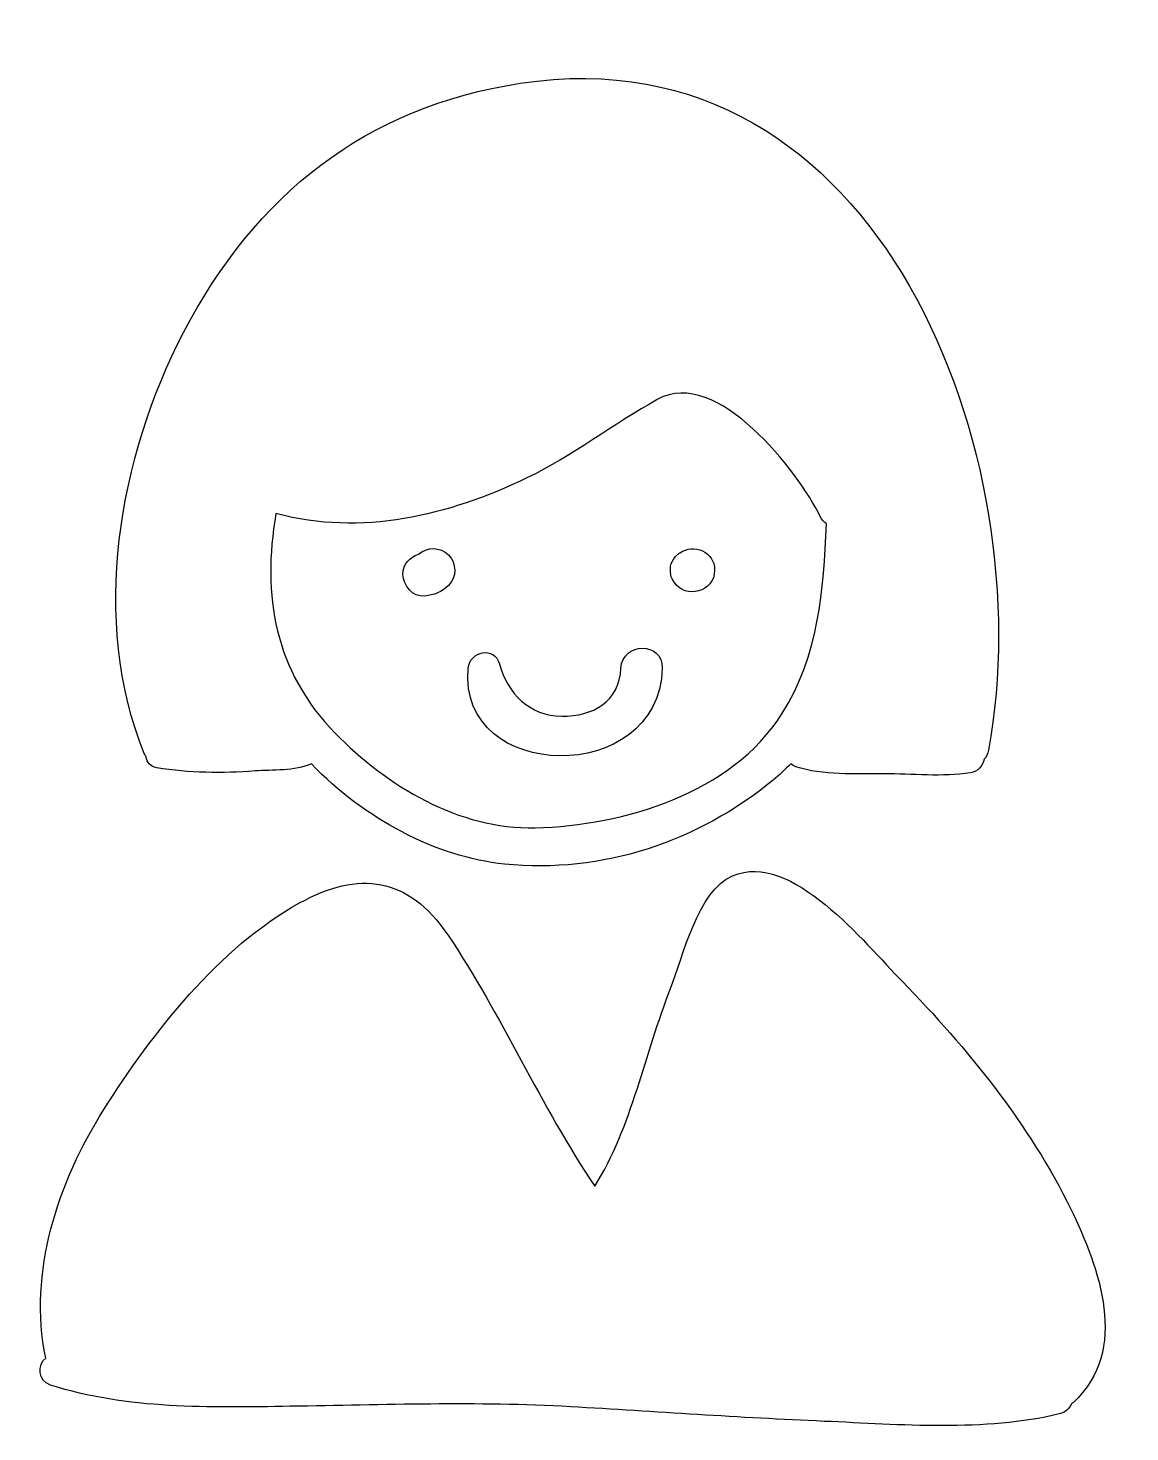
# Model space of a CAD drawing. Header units: centimetres. Extents: x -2.07 to 2.14, y -2.62 to 2.75.
import ezdxf

# ---------------------------------------------------------------- set-up
doc = ezdxf.new("R2010")
doc.units = ezdxf.units.CM
doc.header["$MEASUREMENT"] = 0
doc.layers.add('Layer 1', color=7, linetype='Continuous')

msp = doc.modelspace()

# ---------------------------------------------------------------- linework, layer by layer
at = {"layer": 'Layer 1'}
for points, knots in [([(-0.19026, 2.53492), (-0.78272, 2.44422), (-1.20377, 2.1086), (-1.47809, 1.58263), (-1.47809, 1.58263), (-1.72645, 1.10643), (-1.83536, 0.48141), (-1.62824, -0.02762), (-1.62824, -0.02762), (-1.62623, -0.03257), (-1.62379, -0.03701), (-1.62107, -0.04111), (-1.62107, -0.04111), (-1.61816, -0.06061), (-1.60546, -0.07757), (-1.58062, -0.08172), (-1.58062, -0.08172), (-1.45706, -0.10252), (-1.32945, -0.10331), (-1.20473, -0.09413), (-1.20473, -0.09413), (-1.13776, -0.08921), (-1.05302, -0.09492), (-0.98896, -0.06735), (-0.98896, -0.06735), (-0.78711, -0.27619), (-0.51334, -0.42337), (-0.2504, -0.45002), (-0.2504, -0.45002), (0.12367, -0.48791), (0.48826, -0.36549), (0.77666, -0.12892), (0.77666, -0.12892), (0.80103, -0.10892), (0.82307, -0.08786), (0.84405, -0.06629), (0.84405, -0.06629), (0.84945, -0.071), (0.85561, -0.0751), (0.86342, -0.07775), (0.86342, -0.07775), (0.96632, -0.11236), (1.09244, -0.10423), (1.19955, -0.10484), (1.19955, -0.10484), (1.30843, -0.10545), (1.42397, -0.11725), (1.53181, -0.10092), (1.53181, -0.10092), (1.5606, -0.09658), (1.57803, -0.0747), (1.58441, -0.04901), (1.58441, -0.04901), (1.59208, -0.04036), (1.59804, -0.02911), (1.60073, -0.01427), (1.60073, -0.01427), (1.80401, 1.10376), (1.18832, 2.74595), (-0.19026, 2.53492)], [0, 0, 0, 0, 0.0625, 0.0625, 0.0625, 0.0625, 0.125, 0.125, 0.125, 0.125, 0.1875, 0.1875, 0.1875, 0.1875, 0.25, 0.25, 0.25, 0.25, 0.3125, 0.3125, 0.3125, 0.3125, 0.375, 0.375, 0.375, 0.375, 0.4375, 0.4375, 0.4375, 0.4375, 0.5, 0.5, 0.5, 0.5, 0.5625, 0.5625, 0.5625, 0.5625, 0.625, 0.625, 0.625, 0.625, 0.6875, 0.6875, 0.6875, 0.6875, 0.75, 0.75, 0.75, 0.75, 0.8125, 0.8125, 0.8125, 0.8125, 0.875, 0.875, 0.875, 0.875, 1, 1, 1, 1]), ([(0.81058, 0.12454), (0.61725, -0.17978), (0.20532, -0.30276), (-0.13311, -0.31128), (-0.13311, -0.31128), (-0.42529, -0.31866), (-0.70096, -0.15068), (-0.89842, 0.05062), (-0.89842, 0.05062), (-1.12961, 0.28628), (-1.17909, 0.57793), (-1.12467, 0.8898), (-1.12467, 0.8898), (-0.79577, 0.80294), (-0.4689, 0.88062), (-0.16484, 1.02603), (-0.16484, 1.02603), (0.01164, 1.11043), (0.1648, 1.23243), (0.33522, 1.3267), (0.33522, 1.3267), (0.56271, 1.45254), (0.87214, 1.04952), (0.95712, 0.87926), (0.95712, 0.87926), (0.9636, 0.86627), (0.97188, 0.85719), (0.98101, 0.85084), (0.98101, 0.85084), (0.96851, 0.59544), (0.95284, 0.34851), (0.81058, 0.12454)], [0, 0, 0, 0, 0.1111111, 0.1111111, 0.1111111, 0.1111111, 0.2222222, 0.2222222, 0.2222222, 0.2222222, 0.3333333, 0.3333333, 0.3333333, 0.3333333, 0.4444444, 0.4444444, 0.4444444, 0.4444444, 0.5555556, 0.5555556, 0.5555556, 0.5555556, 0.6666667, 0.6666667, 0.6666667, 0.6666667, 0.7777778, 0.7777778, 0.7777778, 0.7777778, 1, 1, 1, 1]), ([(-0.46508, 0.732), (-0.49651, 0.76341), (-0.5471, 0.7633), (-0.57964, 0.73422), (-0.57964, 0.73422), (-0.61337, 0.72308), (-0.63896, 0.69736), (-0.63896, 0.65704), (-0.63896, 0.65704), (-0.63896, 0.61558), (-0.60118, 0.5696), (-0.5563, 0.57438), (-0.5563, 0.57438), (-0.52021, 0.57819), (-0.49161, 0.58967), (-0.46507, 0.61462), (-0.46507, 0.61462), (-0.43212, 0.64558), (-0.43386, 0.70075), (-0.46508, 0.732)], [0, 0, 0, 0, 0.1666667, 0.1666667, 0.1666667, 0.1666667, 0.3333333, 0.3333333, 0.3333333, 0.3333333, 0.5, 0.5, 0.5, 0.5, 0.6666667, 0.6666667, 0.6666667, 0.6666667, 1, 1, 1, 1]), ([(0.42058, 0.74015), (0.42018, 0.73994), (0.41968, 0.73986), (0.41931, 0.73962), (0.41931, 0.73962), (0.41796, 0.73883), (0.41719, 0.73764), (0.41592, 0.73679), (0.41592, 0.73679), (0.41441, 0.7356), (0.41293, 0.73438), (0.41147, 0.73306), (0.41147, 0.73306), (0.38771, 0.71433), (0.37975, 0.68546), (0.38509, 0.65554), (0.38509, 0.65554), (0.38705, 0.64456), (0.3921, 0.6358), (0.39874, 0.62821), (0.39874, 0.62821), (0.44123, 0.56064), (0.55307, 0.59014), (0.55307, 0.6733), (0.55307, 0.6733), (0.55309, 0.74689), (0.47183, 0.77515), (0.42058, 0.74015)], [0, 0, 0, 0, 0.125, 0.125, 0.125, 0.125, 0.25, 0.25, 0.25, 0.25, 0.375, 0.375, 0.375, 0.375, 0.5, 0.5, 0.5, 0.5, 0.625, 0.625, 0.625, 0.625, 0.75, 0.75, 0.75, 0.75, 1, 1, 1, 1]), ([(0.19473, 0.29893), (0.18822, 0.17066), (0.08776, 0.11399), (-0.03162, 0.11526), (-0.03162, 0.11526), (-0.15547, 0.11658), (-0.238, 0.20196), (-0.2698, 0.3151), (-0.2698, 0.3151), (-0.28941, 0.38484), (-0.38283, 0.36471), (-0.38931, 0.29893), (-0.38931, 0.29893), (-0.43252, -0.13986), (0.34091, -0.15615), (0.35277, 0.29893), (0.35277, 0.29893), (0.35547, 0.40127), (0.19989, 0.40013), (0.19473, 0.29893)], [0, 0, 0, 0, 0.1666667, 0.1666667, 0.1666667, 0.1666667, 0.3333333, 0.3333333, 0.3333333, 0.3333333, 0.5, 0.5, 0.5, 0.5, 0.6666667, 0.6666667, 0.6666667, 0.6666667, 1, 1, 1, 1]), ([(1.91495, -1.76874), (1.75871, -1.44759), (1.51884, -1.15202), (1.26982, -0.8981), (1.26982, -0.8981), (1.12599, -0.75141), (0.84654, -0.39777), (0.6213, -0.49461), (0.6213, -0.49461), (0.48919, -0.55142), (0.4304, -0.80841), (0.38434, -0.92554), (0.38434, -0.92554), (0.28716, -1.17271), (0.23678, -1.45394), (0.09483, -1.68175), (0.09483, -1.68175), (-0.11371, -1.37438), (-0.25939, -1.02847), (-0.46802, -0.72015), (-0.46802, -0.72015), (-0.61796, -0.49851), (-0.80748, -0.47303), (-1.03489, -0.59868), (-1.03489, -0.59868), (-1.34347, -0.7692), (-1.59798, -1.09591), (-1.78271, -1.38825), (-1.78271, -1.38825), (-1.95945, -1.66797), (-2.07285, -2.00933), (-2.00528, -2.33898), (-2.00528, -2.33898), (-2.03854, -2.36258), (-2.0342, -2.42653), (-1.98755, -2.44148), (-1.98755, -2.44148), (-1.6932, -2.53594), (-1.377, -2.5276), (-1.07114, -2.52295), (-1.07114, -2.52295), (-0.71239, -2.51747), (-0.35594, -2.50427), (0.00262, -2.5247), (0.00262, -2.5247), (0.32576, -2.54312), (0.64855, -2.56661), (0.97192, -2.58034), (0.97192, -2.58034), (1.26254, -2.59267), (1.58589, -2.62082), (1.87124, -2.55221), (1.87124, -2.55221), (1.89476, -2.54655), (1.90939, -2.53189), (1.91648, -2.51422), (1.91648, -2.51422), (1.91931, -2.51218), (1.92217, -2.51038), (1.92492, -2.50787), (1.92492, -2.50787), (2.14133, -2.30918), (2.02385, -1.99258), (1.91495, -1.76874)], [0, 0, 0, 0, 0.0588235, 0.0588235, 0.0588235, 0.0588235, 0.1176471, 0.1176471, 0.1176471, 0.1176471, 0.1764706, 0.1764706, 0.1764706, 0.1764706, 0.2352941, 0.2352941, 0.2352941, 0.2352941, 0.2941176, 0.2941176, 0.2941176, 0.2941176, 0.3529412, 0.3529412, 0.3529412, 0.3529412, 0.4117647, 0.4117647, 0.4117647, 0.4117647, 0.4705882, 0.4705882, 0.4705882, 0.4705882, 0.5294118, 0.5294118, 0.5294118, 0.5294118, 0.5882353, 0.5882353, 0.5882353, 0.5882353, 0.6470588, 0.6470588, 0.6470588, 0.6470588, 0.7058824, 0.7058824, 0.7058824, 0.7058824, 0.7647059, 0.7647059, 0.7647059, 0.7647059, 0.8235294, 0.8235294, 0.8235294, 0.8235294, 0.8823529, 0.8823529, 0.8823529, 0.8823529, 1, 1, 1, 1])]:
    msp.add_open_spline(points, degree=3, knots=knots, dxfattribs=at)

doc.saveas('drawing.dxf')
